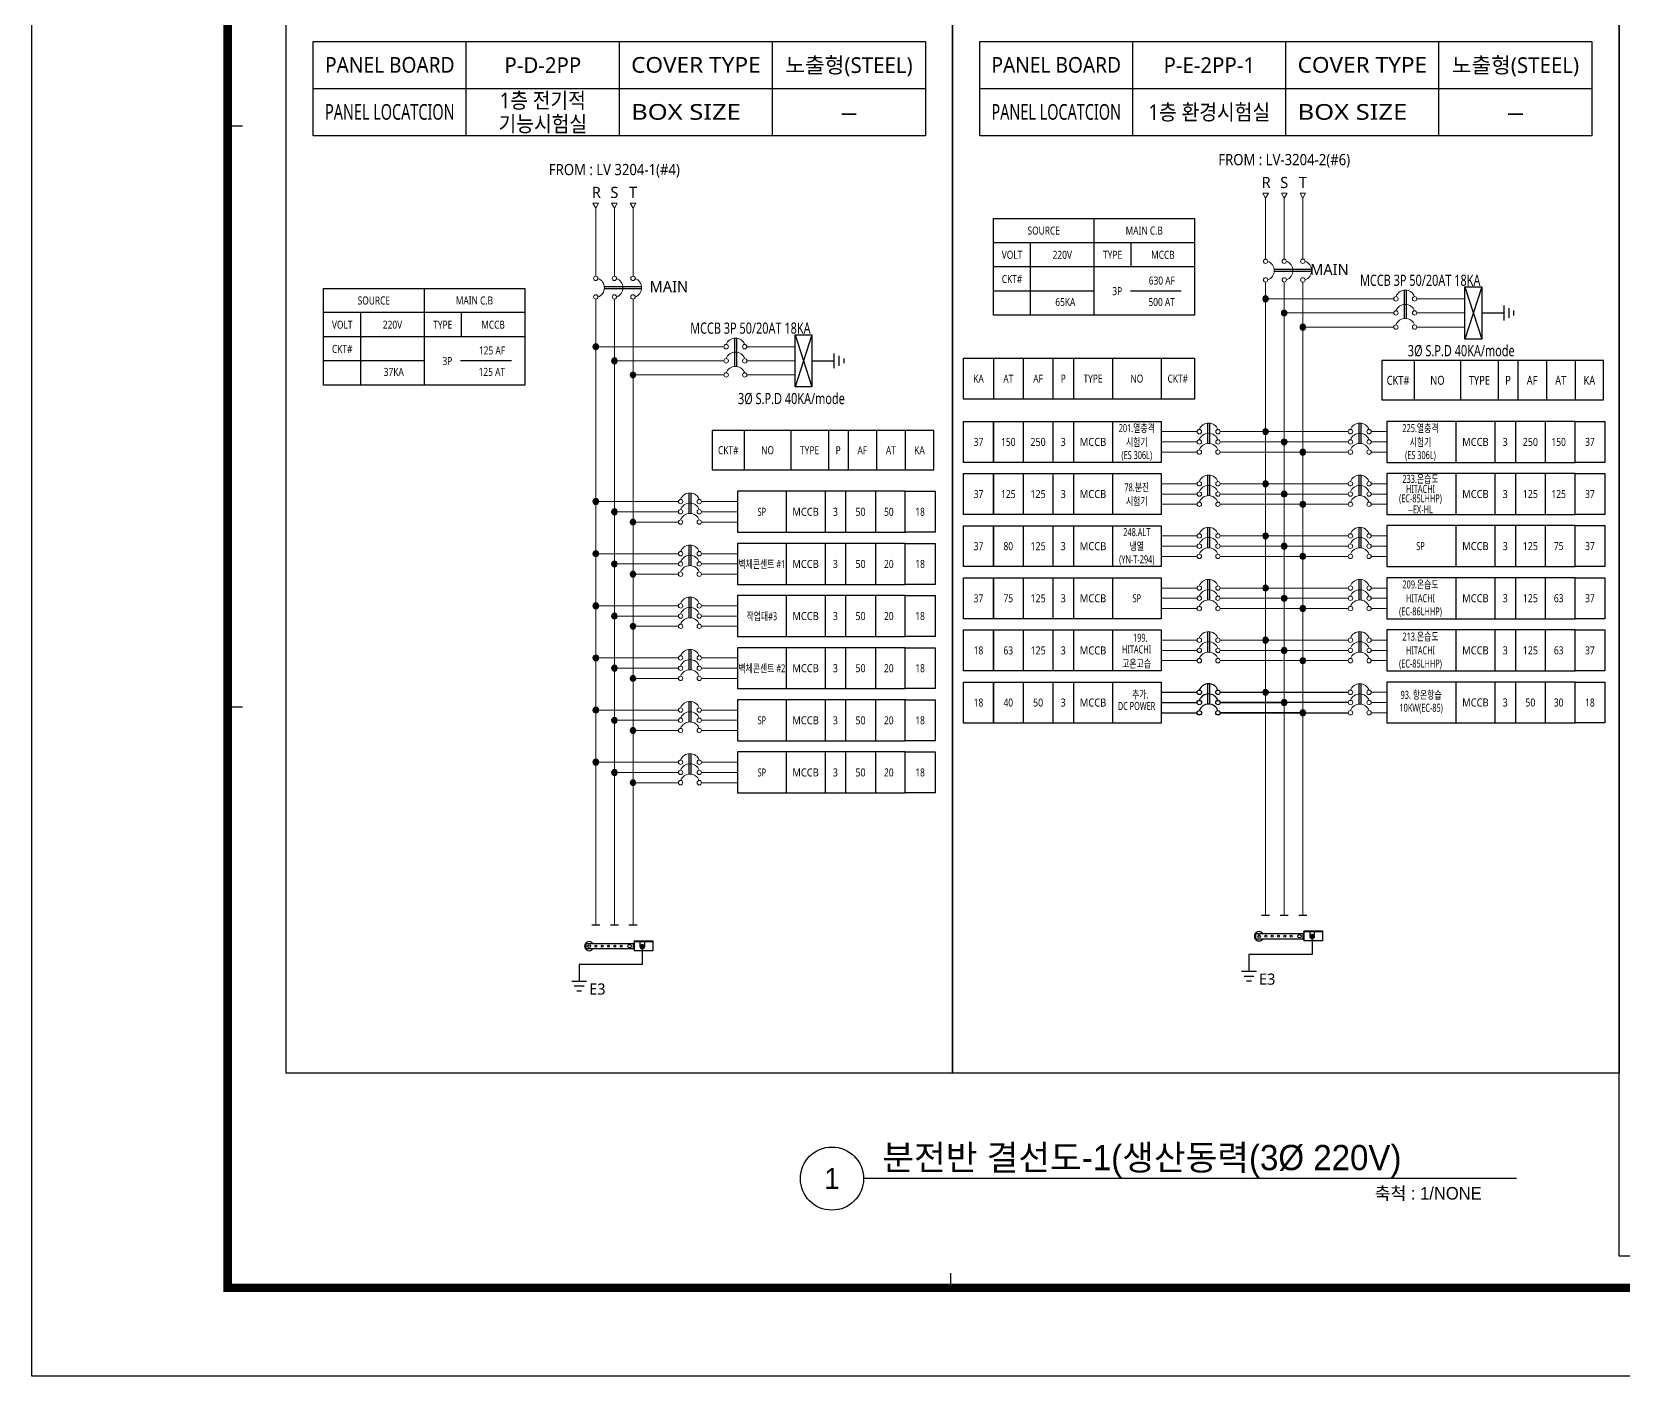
# Model space of a CAD drawing. Header units: millimetres. Extents: x 0 to 1009200, y -237600 to 28708.
# Drawn here: x 0 to 75582, y -118800 to -54934 of the extents above; entities that cross this region are included whole.
import ezdxf
from ezdxf.enums import TextEntityAlignment as Align

# ---------------------------------------------------------------- set-up
doc = ezdxf.new("R2010")
doc.units = ezdxf.units.MM
doc.header["$LTSCALE"] = 1000
for name, color, linetype in [('A-SYM', 7, 'Continuous'), ('arch', 8, 'Continuous'), ('SYM', 3, 'Continuous'), ('TEXT', 3, 'Continuous'), ('XR-SHEET-SHT', 5, 'Continuous')]:
    doc.layers.add(name, color=color, linetype=linetype)
doc.layers.add('XR-SHEET-TEMP', color=171, linetype='Continuous', plot=False)
doc.styles.add('DH', font='')
doc.styles.add('GHS', font='malgun.ttf')
doc.styles.get('DH').set_extended_font_data('Dotum')

# ---------------------------------------------------------------- blocks, each defined once
blk = doc.blocks.new('XR-FORM-EE', base_point=(461, 408))
at = {"layer": 'XR-SHEET-SHT', "color": 5}
blk.add_lwpolyline([(0, 118800), (168200, 118800), (168200, 0), (0, 0)], close=True, dxfattribs=at)
at = {"layer": 'XR-SHEET-SHT', "color": 5, "const_width": 400}
blk.add_lwpolyline([(9300, 114600), (163900, 114600), (163900, 4200), (9300, 4200)], close=True, dxfattribs=at)
at = {"layer": 'XR-SHEET-TEMP'}
for p, q in [((9300, 59400), (10000, 59400)), ((9300, 31800), (10000, 31800)), ((43650, 4200), (43650, 4900))]:
    blk.add_line(p, q, dxfattribs=at)
blk = doc.blocks.new('HH7')
at = {"layer": 'SYM'}
blk.add_hatch(color=256, dxfattribs=at).paths.add_polyline_path([(50, 50, 1), (-50, 50, 1)])
blk.add_circle((0, 50), 50, dxfattribs=at)

msp = doc.modelspace()

# ---------------------------------------------------------------- linework, layer by layer
at = {"lineweight": 18}
for p, q in [((26785, -63305), (26785, -66543)), ((27669, -63305), (27669, -66543)), ((58599, -62835, 0), (58599, -65730, 0)), ((59483, -62835, 0), (59483, -65730, 0)), ((60367, -62835, 0), (60367, -65730, 0)), ((58599, -66822, 0), (58599, -68006, 0)), ((59483, -66822, 0), (59483, -68006, 0)), ((60367, -66822, 0), (60367, -68006, 0)), ((64687, -67619, 0), (58599, -67619, 0)), ((65779, -67619, 0), (68068, -67619, 0)), ((64687, -68291, 0), (59483, -68291, 0)), ((68068, -68291, 0), (65779, -68291, 0)), ((68068, -68291, 0), (65779, -68291, 0)), ((64687, -68963, 0), (60367, -68963, 0)), ((68068, -68963, 0), (65779, -68963, 0)), ((32873, -69892), (26785, -69892)), ((33965, -69892), (36254, -69892)), ((32873, -70564), (27669, -70564)), ((36254, -70564), (33965, -70564)), ((36254, -70564), (33965, -70564)), ((32873, -71236), (28553, -71236)), ((36254, -71236), (33965, -71236)), ((53631, -73929), (55348, -73929)), ((56439, -73929), (62527, -73929, 0)), ((64349, -73929, 0), (63618, -73929, 0)), ((53631, -74416), (55348, -74416)), ((62527, -74416), (56439, -74416, 0)), ((56439, -74416), (62527, -74416, 0)), ((64349, -74416, 0), (63618, -74416, 0)), ((53631, -74902), (55348, -74902)), ((62527, -74902), (56439, -74902, 0)), ((56439, -74902), (62527, -74902, 0)), ((64349, -74902, 0), (63618, -74902, 0)), ((53631, -76406), (55348, -76406)), ((53631, -76892), (55348, -76892)), ((56439, -76406), (62527, -76406, 0)), ((62527, -76892), (56439, -76892, 0)), ((56439, -76892), (62527, -76892, 0)), ((64349, -76406, 0), (63618, -76406, 0)), ((64349, -76892, 0), (63618, -76892, 0)), ((26652, -77250), (30713, -77250, 0)), ((30713, -77736), (27536, -77736)), ((27536, -77736), (30713, -77736, 0)), ((33521, -77250, 0), (31804, -77250, 0)), ((33521, -77736, 0), (31804, -77736, 0)), ((53631, -77379), (55348, -77379)), ((62527, -77379), (56439, -77379, 0)), ((56439, -77379), (62527, -77379, 0)), ((64349, -77379, 0), (63618, -77379, 0)), ((30713, -78223), (28421, -78223)), ((28421, -78223), (30713, -78223, 0)), ((33521, -78223, 0), (31804, -78223, 0)), ((53631, -78882), (55348, -78882)), ((56439, -78882), (62527, -78882, 0)), ((64349, -78882, 0), (63618, -78882, 0)), ((26652, -79726), (30713, -79726, 0)), ((33521, -79726, 0), (31804, -79726, 0)), ((53631, -79369), (55348, -79369)), ((53631, -79855), (55348, -79855)), ((62527, -79369), (56439, -79369, 0)), ((56439, -79369), (62527, -79369, 0)), ((62527, -79855), (56439, -79855, 0)), ((56439, -79855), (62527, -79855, 0)), ((64349, -79369, 0), (63618, -79369, 0)), ((64349, -79855, 0), (63618, -79855, 0)), ((30713, -80213), (27536, -80213)), ((27536, -80213), (30713, -80213, 0)), ((30713, -80699), (28421, -80699)), ((28421, -80699), (30713, -80699, 0)), ((33521, -80213, 0), (31804, -80213, 0)), ((33521, -80699, 0), (31804, -80699, 0)), ((53631, -81359), (55348, -81359)), ((56439, -81359), (62527, -81359, 0)), ((64349, -81359, 0), (63618, -81359, 0)), ((26652, -82203), (30713, -82203, 0)), ((33521, -82203, 0), (31804, -82203, 0)), ((53631, -81845), (55348, -81845)), ((53631, -82332), (55348, -82332)), ((62527, -81845), (56439, -81845, 0)), ((56439, -81845), (62527, -81845, 0)), ((62527, -82332), (56439, -82332, 0)), ((56439, -82332), (62527, -82332, 0)), ((64349, -81845, 0), (63618, -81845, 0)), ((64349, -82332, 0), (63618, -82332, 0)), ((30713, -82689), (27536, -82689)), ((27536, -82689), (30713, -82689, 0)), ((33521, -82689, 0), (31804, -82689, 0)), ((30713, -83176), (28421, -83176)), ((28421, -83176), (30713, -83176, 0)), ((33521, -83176, 0), (31804, -83176, 0)), ((53631, -83835), (55348, -83835)), ((56439, -83835), (62527, -83835, 0)), ((64349, -83835, 0), (63618, -83835, 0)), ((53631, -84322), (55348, -84322)), ((62527, -84322), (56439, -84322, 0)), ((56439, -84322), (62527, -84322, 0)), ((64349, -84322, 0), (63618, -84322, 0)), ((26652, -84679), (30713, -84679, 0)), ((30713, -85166), (27536, -85166)), ((27536, -85166), (30713, -85166, 0)), ((33521, -84679, 0), (31804, -84679, 0)), ((33521, -85166, 0), (31804, -85166, 0)), ((53631, -84808), (55348, -84808)), ((60367, -84808), (56439, -84808, 0)), ((56439, -84808), (62527, -84808, 0)), ((64349, -84808, 0), (63618, -84808, 0)), ((30713, -85652), (28421, -85652)), ((28421, -85652), (30713, -85652, 0)), ((33521, -85652, 0), (31804, -85652, 0)), ((64349, -86312, 0), (63618, -86312, 0)), ((64349, -86798, 0), (63618, -86798, 0)), ((26652, -87156), (30713, -87156, 0)), ((30713, -87642), (27536, -87642)), ((27536, -87642), (30713, -87642, 0)), ((33521, -87156, 0), (31804, -87156, 0)), ((33521, -87642, 0), (31804, -87642, 0)), ((64349, -87285, 0), (63618, -87285, 0)), ((30713, -88128), (28421, -88128)), ((28421, -88128), (30713, -88128, 0)), ((33521, -88128, 0), (31804, -88128, 0)), ((26652, -89632), (30713, -89632, 0)), ((33521, -89632, 0), (31804, -89632, 0)), ((30713, -90118), (27536, -90118)), ((27536, -90118), (30713, -90118, 0)), ((30713, -90605), (28421, -90605)), ((28421, -90605), (30713, -90605, 0)), ((33521, -90118, 0), (31804, -90118, 0)), ((33521, -90605, 0), (31804, -90605, 0))]:
    msp.add_line(p, q, dxfattribs=at)
for p, q in [((50447, -63802, 0), (50447, -68402, 0)), ((55223, -64952, 0), (45671, -64952, 0)), ((47439, -68402, 0), (47439, -64952, 0)), ((52215, -66102, 0), (52215, -64952, 0)), ((55223, -66102, 0), (45671, -66102, 0)), ((60774, -66228, 0), (59005, -66228, 0)), ((60774, -66324, 0), (59005, -66324, 0)), ((18633, -67123, 0), (18633, -71722, 0)), ((28960, -67041), (27191, -67041)), ((28960, -67137), (27191, -67137)), ((50447, -67252, 0), (45671, -67252, 0)), ((54589, -67252, 0), (52181, -67252, 0)), ((65185, -67212, 0), (65185, -68556, 0)), ((65281, -67212, 0), (65281, -68556, 0)), ((68864, -67052, 0), (68068, -69529, 0)), ((68068, -67052, 0), (68864, -69529, 0)), ((69927, -68642, 0), (69927, -67940, 0)), ((23409, -68273, 0), (13857, -68273, 0)), ((15625, -71722, 0), (15625, -68273, 0)), ((20401, -69422, 0), (20401, -68273, 0)), ((68864, -68291, 0), (69927, -68291, 0)), ((70161, -68525, 0), (70161, -68057, 0)), ((70395, -68408, 0), (70395, -68174, 0)), ((23409, -69422, 0), (13857, -69422, 0)), ((33371, -69485), (33371, -70829)), ((33467, -69485), (33467, -70829)), ((37050, -69326), (36254, -71802)), ((36254, -69326), (37050, -71802)), ((38113, -70915), (38113, -70213)), ((18633, -70572, 0), (13857, -70572, 0)), ((22775, -70572, 0), (20367, -70572, 0)), ((37050, -70564), (38113, -70564)), ((38347, -70798), (38347, -70330)), ((38581, -70681), (38581, -70447)), ((45671, -70436), (45671, -72382)), ((47086, -70436, 0), (47086, -72382, 0)), ((48501, -70436, 0), (48501, -72382, 0)), ((49474, -70436, 0), (49474, -72382, 0)), ((51331, -70436, 0), (51331, -72382, 0)), ((53631, -70436, 0), (53631, -72382, 0)), ((65654, -70556, 0), (65654, -72424, 0)), ((67861, -70556, 0), (67861, -72424, 0)), ((69645, -70556, 0), (69645, -72424, 0)), ((70578, -70556, 0), (70578, -72424, 0)), ((71937, -70556, 0), (71937, -72424, 0)), ((73296, -70556, 0), (73296, -72424, 0)), ((33840, -73876, 0), (33840, -75744, 0)), ((36047, -73876, 0), (36047, -75744, 0)), ((37831, -73876, 0), (37831, -75744, 0)), ((38765, -73876, 0), (38765, -75744, 0)), ((40123, -73876, 0), (40123, -75744, 0)), ((41482, -73876, 0), (41482, -75744, 0)), ((47086, -73443, 0), (47086, -75389, 0)), ((48501, -73443, 0), (48501, -75389, 0)), ((49474, -73443, 0), (49474, -75389, 0)), ((51331, -73443, 0), (51331, -75389, 0)), ((55846, -73523), (55846, -74496)), ((55941, -73523), (55941, -74496)), ((63025, -73523, 0), (63025, -74496, 0)), ((63120, -73523, 0), (63120, -74496, 0)), ((67635, -73443, 0), (67635, -75389, 0)), ((69492, -73443, 0), (69492, -75389, 0)), ((70465, -73443, 0), (70465, -75389, 0)), ((71880, -73443, 0), (71880, -75389, 0)), ((47086, -75919, 0), (47086, -77865, 0)), ((48501, -75919, 0), (48501, -77865, 0)), ((49474, -75919, 0), (49474, -77865, 0)), ((51331, -75919, 0), (51331, -77865, 0)), ((55846, -75999), (55846, -76972)), ((55941, -75999), (55941, -76972)), ((63025, -75999, 0), (63025, -76972, 0)), ((63120, -75999, 0), (63120, -76972, 0)), ((67635, -75919), (67635, -77865)), ((69492, -75919), (69492, -77865)), ((70465, -75919), (70465, -77865)), ((71880, -75919), (71880, -77865)), ((31211, -76843, 0), (31211, -77816, 0)), ((31306, -76843, 0), (31306, -77816, 0)), ((35821, -76763), (35821, -78709)), ((37678, -76763), (37678, -78709)), ((38651, -76763), (38651, -78709)), ((40066, -76763), (40066, -78709)), ((47086, -78396, 0), (47086, -80342, 0)), ((48501, -78396, 0), (48501, -80342, 0)), ((49474, -78396, 0), (49474, -80342, 0)), ((51331, -78396, 0), (51331, -80342, 0)), ((55846, -78476), (55846, -79448)), ((55941, -78476), (55941, -79448)), ((63025, -78476, 0), (63025, -79448, 0)), ((63120, -78476, 0), (63120, -79448, 0)), ((67635, -78393), (67635, -80339)), ((69492, -78393), (69492, -80339)), ((70465, -78393), (70465, -80339)), ((71880, -78393), (71880, -80339)), ((31211, -79319, 0), (31211, -80292, 0)), ((31306, -79319, 0), (31306, -80292, 0)), ((35821, -79240), (35821, -81186)), ((37678, -79240), (37678, -81186)), ((38651, -79240), (38651, -81186)), ((40066, -79240), (40066, -81186)), ((47086, -80872, 0), (47086, -82818, 0)), ((48501, -80872, 0), (48501, -82818, 0)), ((49474, -80872, 0), (49474, -82818, 0)), ((51331, -80872, 0), (51331, -82818, 0)), ((67635, -80869), (67635, -82815)), ((69492, -80869), (69492, -82815)), ((70465, -80869), (70465, -82815)), ((71880, -80869), (71880, -82815)), ((55846, -80952), (55846, -81925)), ((55941, -80952), (55941, -81925)), ((63025, -80952, 0), (63025, -81925, 0)), ((63120, -80952, 0), (63120, -81925, 0)), ((31211, -81796, 0), (31211, -82769, 0)), ((31306, -81796, 0), (31306, -82769, 0)), ((35821, -81716), (35821, -83662)), ((37678, -81716), (37678, -83662)), ((38651, -81716), (38651, -83662)), ((40066, -81716), (40066, -83662)), ((47086, -83349, 0), (47086, -85295, 0)), ((48501, -83349, 0), (48501, -85295, 0)), ((49474, -83349, 0), (49474, -85295, 0)), ((51331, -83349, 0), (51331, -85295, 0)), ((55846, -83429), (55846, -84401)), ((55941, -83429), (55941, -84401)), ((63025, -83429, 0), (63025, -84401, 0)), ((63120, -83429, 0), (63120, -84401, 0)), ((67635, -83346), (67635, -85291)), ((69492, -83346), (69492, -85291)), ((70465, -83346), (70465, -85291)), ((71880, -83346), (71880, -85291)), ((31211, -84272, 0), (31211, -85245, 0)), ((31306, -84272, 0), (31306, -85245, 0)), ((35821, -84193), (35821, -86138)), ((37678, -84193), (37678, -86138)), ((38651, -84193), (38651, -86138)), ((40066, -84193), (40066, -86138)), ((47086, -85825, 0), (47086, -87771, 0)), ((48501, -85825, 0), (48501, -87771, 0)), ((49474, -85825, 0), (49474, -87771, 0)), ((51331, -85825, 0), (51331, -87771, 0)), ((55846, -85905), (55846, -86878)), ((55941, -85905), (55941, -86878)), ((63025, -85905, 0), (63025, -86878, 0)), ((63120, -85905, 0), (63120, -86878, 0)), ((67635, -85822), (67635, -87768)), ((69492, -85822), (69492, -87768)), ((70465, -85822), (70465, -87768)), ((71880, -85822), (71880, -87768)), ((31211, -86749, 0), (31211, -87722, 0)), ((31306, -86749, 0), (31306, -87722, 0)), ((35821, -86669), (35821, -88615)), ((37678, -86669), (37678, -88615)), ((38651, -86669), (38651, -88615)), ((40066, -86669), (40066, -88615)), ((53631, -86312), (55348, -86312)), ((53631, -86798), (55348, -86798)), ((56439, -86312), (62527, -86312, 0)), ((62527, -86798, 0), (56439, -86798, 0)), ((56439, -86798), (59483, -86798)), ((53631, -87285), (55348, -87285)), ((60367, -87285), (56439, -87285, 0)), ((56439, -87285), (62527, -87285, 0)), ((35821, -89146), (35821, -91091)), ((37678, -89146), (37678, -91091)), ((38651, -89146), (38651, -91091)), ((40066, -89146), (40066, -91091)), ((31211, -89225, 0), (31211, -90198, 0)), ((31306, -89225, 0), (31306, -90198, 0)), ((26594, -97362, 0), (26976, -97362, 0)), ((27478, -97362, 0), (27860, -97362, 0)), ((28362, -97362, 0), (28745, -97362, 0)), ((58408, -96892), (58790, -96892)), ((59292, -96892), (59674, -96892)), ((60176, -96892), (60559, -96892)), ((26307, -98239, 0), (28571, -98239, 0)), ((26307, -98239, 0), (26307, -98504, 0)), ((28607, -98239, 0), (28571, -98239, 0)), ((28571, -98504, 0), (28571, -98239, 0)), ((28607, -98115, 0), (29491, -98115, 0)), ((28607, -98115, 0), (28607, -98593, 0)), ((28607, -98151, 0), (29491, -98151, 0)), ((28881, -98151, 0), (28881, -98372, 0)), ((29111, -98372, 0), (29111, -98151, 0)), ((29491, -98115, 0), (29491, -98593, 0)), ((58121, -97769), (60385, -97769)), ((58121, -97769), (58121, -98034)), ((60385, -98034), (58121, -98034)), ((60421, -97769), (60385, -97769)), ((60385, -98034), (60385, -97769)), ((60385, -98034), (60421, -98034)), ((60421, -97645), (61305, -97645)), ((60421, -97645), (60421, -98122)), ((60421, -97680), (61305, -97680)), ((61305, -98122), (60421, -98122)), ((60695, -97680), (60695, -97901)), ((60773, -97896), (60773, -97907)), ((60773, -97896), (60799, -97896)), ((60773, -97907), (60799, -97907)), ((60804, -97864), (60804, -97891)), ((60804, -97864), (60815, -97864)), ((60804, -97912), (60804, -97938)), ((60804, -97938), (60815, -97938)), ((60815, -97864), (60815, -97891)), ((60815, -97912), (60815, -97938)), ((60820, -97896), (60847, -97896)), ((60820, -97907), (60847, -97907)), ((60847, -97896), (60847, -97907)), ((60925, -97901), (60925, -97680)), ((61305, -97645), (61305, -98122)), ((28571, -98504, 0), (26307, -98504, 0)), ((28571, -98504, 0), (28607, -98504, 0)), ((29491, -98593, 0), (28607, -98593, 0)), ((28959, -98366, 0), (28959, -98377, 0)), ((28959, -98366, 0), (28985, -98366, 0)), ((28959, -98377, 0), (28985, -98377, 0)), ((28990, -98335, 0), (28990, -98361, 0)), ((28990, -98335, 0), (29001, -98335, 0)), ((28990, -98382, 0), (28990, -98409, 0)), ((28990, -98409, 0), (29001, -98409, 0)), ((29001, -98335, 0), (29001, -98361, 0)), ((29001, -98382, 0), (29001, -98409, 0)), ((29006, -98366, 0), (29033, -98366, 0)), ((29006, -98377, 0), (29033, -98377, 0)), ((29033, -98366, 0), (29033, -98377, 0)), ((57459, -99557), (58161, -99557)), ((25645, -100028, 0), (26347, -100028, 0)), ((25762, -100262, 0), (26230, -100262, 0)), ((25879, -100495, 0), (26113, -100495, 0)), ((57576, -99791), (58044, -99791)), ((57693, -100025), (57927, -100025))]:
    msp.add_line(p, q)
for points in [[(58599, -62835), (58731, -62605), (58466, -62605)], [(59483, -62835), (59616, -62605), (59350, -62605)], [(60367, -62835), (60500, -62605), (60235, -62605)], [(26785, -63305), (26917, -63076), (26652, -63076)], [(27669, -63305), (27802, -63076), (27536, -63076)], [(28553, -63305), (28686, -63076), (28421, -63076)]]:
    msp.add_lwpolyline(points, close=True, dxfattribs=at)
for points in [[(28553, -66543), (28553, -63305)], [(26785, -97362), (26785, -67635)], [(27669, -97362), (27669, -67635)], [(28553, -97362), (28553, -67635)], [(58599, -96892), (58599, -68006)], [(59483, -96892), (59483, -68006)], [(60367, -96892), (60367, -68006)]]:
    msp.add_lwpolyline(points, dxfattribs=at)
for points in [[(45671, -63802), (55223, -63802), (55223, -68402), (45671, -68402)], [(13857, -67123), (23409, -67123), (23409, -71722), (13857, -71722)], [(68068, -67052), (68864, -67052), (68864, -69529), (68068, -69529)], [(36254, -69326), (37050, -69326), (37050, -71802), (36254, -71802)], [(44255, -70436), (55223, -70436), (55223, -72382), (44255, -72382)], [(74654, -70556), (64126, -70556), (64126, -72424), (74654, -72424)], [(42840, -73876), (32312, -73876), (32312, -75744), (42840, -75744)], [(44255, -73443), (45671, -73443), (45671, -75389), (44255, -75389)], [(45671, -73443), (53631, -73443), (53631, -75389), (45671, -75389)], [(73296, -73443), (64349, -73443), (64349, -75389), (73296, -75389)], [(73296, -73443), (74711, -73443), (74711, -75389), (73296, -75389)], [(44255, -75919), (45671, -75919), (45671, -77865), (44255, -77865)], [(45671, -75919), (53631, -75919), (53631, -77865), (45671, -77865)], [(73296, -75919), (64349, -75919), (64349, -77865), (73296, -77865)], [(73296, -75919), (74711, -75919), (74711, -77865), (73296, -77865)], [(41482, -76763), (33521, -76763), (33521, -78709), (41482, -78709)], [(41482, -76763), (42897, -76763), (42897, -78709), (41482, -78709)], [(44255, -78396), (45671, -78396), (45671, -80342), (44255, -80342)], [(45671, -78396), (53631, -78396), (53631, -80342), (45671, -80342)], [(73296, -78393), (64349, -78393), (64349, -80339), (73296, -80339)], [(73296, -78393), (74711, -78393), (74711, -80339), (73296, -80339)], [(41482, -79240), (33521, -79240), (33521, -81186), (41482, -81186)], [(41482, -79240), (42897, -79240), (42897, -81186), (41482, -81186)], [(44255, -80872), (45671, -80872), (45671, -82818), (44255, -82818)], [(45671, -80872), (53631, -80872), (53631, -82818), (45671, -82818)], [(73296, -80869), (64349, -80869), (64349, -82815), (73296, -82815)], [(73296, -80869), (74711, -80869), (74711, -82815), (73296, -82815)], [(41482, -81716), (33521, -81716), (33521, -83662), (41482, -83662)], [(41482, -81716), (42897, -81716), (42897, -83662), (41482, -83662)], [(44255, -83349), (45671, -83349), (45671, -85295), (44255, -85295)], [(45671, -83349), (53631, -83349), (53631, -85295), (45671, -85295)], [(73296, -83346), (64349, -83346), (64349, -85291), (73296, -85291)], [(73296, -83346), (74711, -83346), (74711, -85291), (73296, -85291)], [(41482, -84193), (33521, -84193), (33521, -86138), (41482, -86138)], [(41482, -84193), (42897, -84193), (42897, -86138), (41482, -86138)], [(44255, -85825), (45671, -85825), (45671, -87771), (44255, -87771)], [(45671, -85825), (53631, -85825), (53631, -87771), (45671, -87771)], [(73296, -85822), (64349, -85822), (64349, -87768), (73296, -87768)], [(73296, -85822), (74711, -85822), (74711, -87768), (73296, -87768)], [(41482, -86669), (33521, -86669), (33521, -88615), (41482, -88615)], [(41482, -86669), (42897, -86669), (42897, -88615), (41482, -88615)], [(41482, -89146), (33521, -89146), (33521, -91091), (41482, -91091)], [(41482, -89146), (42897, -89146), (42897, -91091), (41482, -91091)], [(60883, -97859), (60810, -97816), (60736, -97859), (60736, -97944), (60810, -97986), (60883, -97944)], [(29069, -98329), (28996, -98287), (28922, -98329), (28922, -98414), (28996, -98457), (29069, -98414)]]:
    msp.add_lwpolyline(points, close=True)
for points in [[(60810, -97901), (60810, -98766), (57810, -98766), (57810, -99557)], [(28996, -98372), (28996, -99237), (25996, -99237), (25996, -100028)]]:
    msp.add_lwpolyline(points)
for centre in [(58599, -65834, 0), (59483, -65834, 0), (60367, -65834, 0), (26785, -66647), (27669, -66647), (28553, -66647), (58599, -66718, 0), (59483, -66718, 0), (60367, -66718, 0), (26785, -67531), (27669, -67531), (28553, -67531), (64791, -67619, 0), (65675, -67619, 0), (64791, -68291, 0), (65675, -68291, 0), (64791, -68963, 0), (65675, -68963, 0), (32977, -69892), (33861, -69892), (32977, -70564), (33861, -70564), (32977, -71236), (33861, -71236), (55451, -73929), (56336, -73929), (62630, -73929, 0), (63515, -73929, 0), (55451, -74416), (55451, -74902), (56336, -74416), (56336, -74902), (62630, -74416, 0), (62630, -74902, 0), (63515, -74416, 0), (63515, -74902, 0), (55451, -76406), (56336, -76406), (62630, -76406, 0), (63515, -76406, 0), (55451, -76892), (56336, -76892), (62630, -76892, 0), (63515, -76892, 0), (30816, -77250, 0), (30816, -77736, 0), (31701, -77250, 0), (31701, -77736, 0), (55451, -77379), (56336, -77379), (62630, -77379, 0), (63515, -77379, 0), (30816, -78223, 0), (31701, -78223, 0), (55451, -78882), (55451, -79369), (56336, -78882), (56336, -79369), (62630, -78882, 0), (62630, -79369, 0), (63515, -78882, 0), (63515, -79369, 0), (30816, -79726, 0), (30816, -80213, 0), (31701, -79726, 0), (31701, -80213, 0), (55451, -79855), (56336, -79855), (62630, -79855, 0), (63515, -79855, 0), (30816, -80699, 0), (31701, -80699, 0), (55451, -81359), (56336, -81359), (62630, -81359, 0), (63515, -81359, 0), (30816, -82203, 0), (31701, -82203, 0), (55451, -81845), (55451, -82332), (56336, -81845), (56336, -82332), (62630, -81845, 0), (62630, -82332, 0), (63515, -81845, 0), (63515, -82332, 0), (30816, -82689, 0), (30816, -83176, 0), (31701, -82689, 0), (31701, -83176, 0), (55451, -83835), (56336, -83835), (62630, -83835, 0), (63515, -83835, 0), (30816, -84679, 0), (31701, -84679, 0), (55451, -84322), (56336, -84322), (62630, -84322, 0), (63515, -84322, 0), (30816, -85166, 0), (31701, -85166, 0), (55451, -84808), (56336, -84808), (62630, -84808, 0), (63515, -84808, 0), (30816, -85652, 0), (31701, -85652, 0), (62630, -86312, 0), (62630, -86798, 0), (63515, -86312, 0), (63515, -86798, 0), (30816, -87156, 0), (30816, -87642, 0), (31701, -87156, 0), (31701, -87642, 0), (62630, -87285, 0), (63515, -87285, 0), (30816, -88128, 0), (31701, -88128, 0), (30816, -89632, 0), (31701, -89632, 0), (30816, -90118, 0), (30816, -90605, 0), (31701, -90118, 0), (31701, -90605, 0)]:
    msp.add_circle(centre, 104, dxfattribs=at)
for centre, radius in [((55451, -86312), 104), ((55451, -86798), 104), ((56336, -86312), 104), ((56336, -86798), 104), ((55451, -87285), 104), ((56336, -87285), 104), ((58289, -97901), 61.9), ((58607, -97901), 44.2), ((58908, -97901), 44.2), ((59209, -97901), 44.2), ((59510, -97901), 44.2), ((59810, -97901), 44.2), ((60208, -97901), 79.6), ((60810, -97901), 67), ((60810, -97901), 59.2), ((26475, -98372, 0), 61.9), ((26793, -98372, 0), 44.2), ((27094, -98372, 0), 44.2), ((27395, -98372, 0), 44.2), ((27696, -98372, 0), 44.2), ((27996, -98372, 0), 44.2), ((28394, -98372, 0), 79.6), ((28996, -98372, 0), 67), ((28996, -98372, 0), 59.2)]:
    msp.add_circle(centre, radius)
for centre, start, end in [((58535, -66276, 0), 290.69882, 69.30118), ((59419, -66276, 0), 290.69882, 69.30118), ((60304, -66276, 0), 290.69882, 69.30118), ((26721, -67089), 290.69882, 69.30118), ((27605, -67089), 290.69882, 69.30118), ((28490, -67089), 290.69882, 69.30118), ((65233, -67682, 0), 20.69882, 159.30118), ((65233, -68354, 0), 20.69882, 159.30118), ((65233, -69026, 0), 20.69882, 159.30118), ((33419, -69955), 20.69882, 159.30118), ((33419, -70627), 20.69882, 159.30118), ((33419, -71300), 20.69882, 159.30118), ((55893, -73993), 20.69882, 159.30118), ((55893, -74479), 20.69882, 159.30118), ((63073, -73993, 0), 20.69882, 159.30118), ((63073, -74479, 0), 20.69882, 159.30118), ((55893, -74966), 20.69882, 159.30118), ((63073, -74966, 0), 20.69882, 159.30118), ((55893, -76469), 20.69882, 159.30118), ((63073, -76469, 0), 20.69882, 159.30118), ((31259, -77313, 0), 20.69882, 159.30118), ((55893, -76956), 20.69882, 159.30118), ((55893, -77442), 20.69882, 159.30118), ((63073, -76956, 0), 20.69882, 159.30118), ((63073, -77442, 0), 20.69882, 159.30118), ((31259, -77800, 0), 20.69882, 159.30118), ((31259, -78286, 0), 20.69882, 159.30118), ((55893, -78946), 20.69882, 159.30118), ((63073, -78946, 0), 20.69882, 159.30118), ((31259, -79790, 0), 20.69882, 159.30118), ((55893, -79432), 20.69882, 159.30118), ((63073, -79432, 0), 20.69882, 159.30118), ((31259, -80276, 0), 20.69882, 159.30118), ((55893, -79919), 20.69882, 159.30118), ((63073, -79919, 0), 20.69882, 159.30118), ((31259, -80763, 0), 20.69882, 159.30118), ((55893, -81422), 20.69882, 159.30118), ((55893, -81909), 20.69882, 159.30118), ((63073, -81422, 0), 20.69882, 159.30118), ((63073, -81909, 0), 20.69882, 159.30118), ((31259, -82266, 0), 20.69882, 159.30118), ((31259, -82753, 0), 20.69882, 159.30118), ((55893, -82395), 20.69882, 159.30118), ((63073, -82395, 0), 20.69882, 159.30118), ((31259, -83239, 0), 20.69882, 159.30118), ((55893, -83899), 20.69882, 159.30118), ((63073, -83899, 0), 20.69882, 159.30118), ((31259, -84743, 0), 20.69882, 159.30118), ((55893, -84385), 20.69882, 159.30118), ((55893, -84872), 20.69882, 159.30118), ((63073, -84385, 0), 20.69882, 159.30118), ((63073, -84872, 0), 20.69882, 159.30118), ((31259, -85229, 0), 20.69882, 159.30118), ((31259, -85716, 0), 20.69882, 159.30118), ((63073, -86375, 0), 20.69882, 159.30118), ((31259, -87219, 0), 20.69882, 159.30118), ((63073, -86862, 0), 20.69882, 159.30118), ((63073, -87348, 0), 20.69882, 159.30118), ((31259, -87706, 0), 20.69882, 159.30118), ((31259, -88192, 0), 20.69882, 159.30118), ((31259, -89696, 0), 20.69882, 159.30118), ((31259, -90182, 0), 20.69882, 159.30118), ((31259, -90668, 0), 20.69882, 159.30118)]:
    msp.add_arc(centre, 473, start, end, dxfattribs=at)
for centre, radius, start, end in [((55893, -86375), 473, 20.69882, 159.30118), ((55893, -86862), 473, 20.69882, 159.30118), ((55893, -87348), 473, 20.69882, 159.30118), ((26475, -98372, 0), 221, 36.8699, 323.1301), ((58289, -97901), 221, 36.8699, 323.1301), ((60810, -97901), 115, 180, 0), ((60799, -97891), 5.28, 270, 0), ((60799, -97912), 5.28, 0, 90), ((60820, -97891), 5.28, 180, 270), ((60820, -97912), 5.28, 90, 180), ((28996, -98372, 0), 115, 180, 0), ((28985, -98361, 0), 5.28, 270, 0), ((28985, -98382, 0), 5.28, 0, 90), ((29006, -98361, 0), 5.28, 180, 270), ((29006, -98382, 0), 5.28, 90, 180)]:
    msp.add_arc(centre, radius, start, end)
at = {"layer": 'A-SYM'}
msp.add_line((70518, -109413), (39502, -109413), dxfattribs=at)
msp.add_circle((38002, -109413), 1500, dxfattribs=at)
at = {"layer": 'SYM', "color": 6}
for p, q in [((20636, -59868, 0), (20636, -55400, 0)), ((27906, -59868, 0), (27906, -55400, 0)), ((35176, -59868, 0), (35176, -55400, 0)), ((52290, -59868, 0), (52290, -55400, 0)), ((59560, -59868, 0), (59560, -55400, 0)), ((66830, -59868, 0), (66830, -55400, 0)), ((13367, -57634, 0), (42445, -57634, 0)), ((45021, -57634, 0), (74099, -57634, 0))]:
    msp.add_line(p, q, dxfattribs=at)
for points in [[(12079, -54469), (43733, -54469), (43733, -104408), (12079, -104408)], [(43733, -54469), (75387, -54469), (75387, -104408), (43733, -104408)], [(43733, -54469), (75387, -54469), (75387, -104408), (43733, -104408)], [(75387, -54469), (107041, -54469), (107041, -113096), (75387, -113096)], [(13367, -55400), (42445, -55400), (42445, -59868), (13367, -59868)], [(45021, -55400), (74099, -55400), (74099, -59868), (45021, -59868)]]:
    msp.add_lwpolyline(points, close=True, dxfattribs=at)

# ---------------------------------------------------------------- block references
for p, xscale, yscale, zscale, rotation in [((58731, -67619, 0), -2.653349869803625, 2.653349869803625, 2.653349867486946, 89.9999999999992), ((59616, -68291, 0), -2.653349869803625, 2.653349869803625, 2.653349867486946, 89.9999999999992), ((60500, -68963, 0), -2.653349869803625, 2.653349869803625, 2.653349867486946, 89.9999999999992), ((26917, -69892), -2.653349869803625, 2.653349869803625, 2.653349867486946, 89.99999999999937), ((27802, -70564), -2.653349869803625, 2.653349869803625, 2.653349867486946, 89.99999999999937), ((28686, -71236), -2.653349869803625, 2.653349869803625, 2.653349867486946, 89.99999999999937), ((58731, -73929), -2.653349145397245, 2.653349145397245, 2.65334914292484, 89.99999999999912), ((59616, -74416), -2.653349145397245, 2.653349145397245, 2.65334914292484, 89.99999999999912), ((60500, -74902), -2.653349145397245, 2.653349145397245, 2.65334914292484, 89.99999999999912), ((58731, -76406), -2.653349145397245, 2.653349145397245, 2.65334914292484, 89.99999999999912), ((59616, -76892), -2.653349145397245, 2.653349145397245, 2.65334914292484, 89.99999999999912), ((26917, -77250), -2.653349145397245, 2.653349145397245, 2.65334914292484, 89.9999999999992), ((27802, -77736), -2.653349145397245, 2.653349145397245, 2.65334914292484, 89.9999999999992), ((60500, -77379), -2.653349145397245, 2.653349145397245, 2.65334914292484, 89.99999999999912), ((28686, -78223), -2.653349145397245, 2.653349145397245, 2.65334914292484, 89.9999999999992), ((58731, -78882), -2.653349145397245, 2.653349145397245, 2.65334914292484, 89.99999999999912), ((59616, -79369), -2.653349145397245, 2.653349145397245, 2.65334914292484, 89.99999999999912), ((26917, -79726), -2.653349145397245, 2.653349145397245, 2.65334914292484, 89.9999999999992), ((27802, -80213), -2.653349145397245, 2.653349145397245, 2.65334914292484, 89.9999999999992), ((60500, -79855), -2.653349145397245, 2.653349145397245, 2.65334914292484, 89.99999999999912), ((28686, -80699), -2.653349145397245, 2.653349145397245, 2.65334914292484, 89.9999999999992), ((58731, -81359), -2.653349145397245, 2.653349145397245, 2.65334914292484, 89.99999999999912), ((26917, -82203), -2.653349145397245, 2.653349145397245, 2.65334914292484, 89.9999999999992), ((59616, -81845), -2.653349145397245, 2.653349145397245, 2.65334914292484, 89.99999999999912), ((60500, -82332), -2.653349145397245, 2.653349145397245, 2.65334914292484, 89.99999999999912), ((27802, -82689), -2.653349145397245, 2.653349145397245, 2.65334914292484, 89.9999999999992), ((28686, -83176), -2.653349145397245, 2.653349145397245, 2.65334914292484, 89.9999999999992), ((58731, -83835), -2.653349145397245, 2.653349145397245, 2.65334914292484, 89.99999999999912), ((26917, -84679), -2.653349145397245, 2.653349145397245, 2.65334914292484, 89.9999999999992), ((59616, -84322), -2.653349145397245, 2.653349145397245, 2.65334914292484, 89.99999999999912), ((27802, -85166), -2.653349145397245, 2.653349145397245, 2.65334914292484, 89.9999999999992), ((60500, -84808), -2.653349145397245, 2.653349145397245, 2.65334914292484, 89.99999999999912), ((28686, -85652), -2.653349145397245, 2.653349145397245, 2.65334914292484, 89.9999999999992), ((58731, -86312), -2.653349145397245, 2.653349145397245, 2.65334914292484, 89.99999999999912), ((58731, -86312), -2.653349145397245, 2.653349145397245, 2.65334914292484, 89.9999999999992), ((59616, -86798), -2.653349145397245, 2.653349145397245, 2.65334914292484, 89.99999999999912), ((59616, -86798), -2.653349145397245, 2.653349145397245, 2.65334914292484, 89.9999999999992), ((26917, -87156), -2.653349145397245, 2.653349145397245, 2.65334914292484, 89.9999999999992), ((27802, -87642), -2.653349145397245, 2.653349145397245, 2.65334914292484, 89.9999999999992), ((60500, -87285), -2.653349145397245, 2.653349145397245, 2.65334914292484, 89.99999999999912), ((60500, -87285), -2.653349145397245, 2.653349145397245, 2.65334914292484, 89.9999999999992), ((28686, -88128), -2.653349145397245, 2.653349145397245, 2.65334914292484, 89.9999999999992), ((26917, -89632), -2.653349145397245, 2.653349145397245, 2.65334914292484, 89.9999999999992), ((27802, -90118), -2.653349145397245, 2.653349145397245, 2.65334914292484, 89.9999999999992), ((28686, -90605), -2.653349145397245, 2.653349145397245, 2.65334914292484, 89.9999999999992)]:
    msp.add_blockref('HH7', p, dxfattribs=dict(xscale=xscale, yscale=yscale, zscale=zscale, rotation=rotation))
at = {"layer": 'arch'}
msp.add_blockref('XR-FORM-EE', (461, -118392), dxfattribs=at)

# ---------------------------------------------------------------- texts
at = {"style": 'GHS'}
for s, height, width, p in [('FROM : LV 3204-1(#4)', 530.67, 0.9, (27669, -61531)), ('FROM : LV-3204-2(#6)', 530.67, 0.9, (59483, -61060)), ('SOURCE', 380, 0.8, (48059, -64377)), ('MAIN C.B', 380, 0.8, (52835, -64377)), ('VOLT', 380, 0.8, (46555, -65527)), ('220V', 380, 0.8, (48943, -65527)), ('TYPE', 380, 0.8, (51331, -65527)), ('MCCB', 380, 0.8, (53719, -65527)), ('CKT#', 380, 0.8, (46555, -66677)), ('3P', 380, 0.8, (51552, -67252)), ('SOURCE', 380, 0.8, (16245, -67698)), ('MAIN C.B', 380, 0.8, (21021, -67698)), ('VOLT', 380, 0.8, (14741, -68847)), ('220V', 380, 0.8, (17129, -68847)), ('TYPE', 380, 0.8, (19517, -68847)), ('MCCB', 380, 0.8, (21905, -68847)), ('CKT#', 380, 0.8, (14741, -69997)), ('3P', 380, 0.8, (19738, -70572)), ('KA', 380, 0.8, (44963, -71409)), ('AT', 380, 0.8, (46378, -71409)), ('AF', 380, 0.8, (47793, -71409)), ('P', 380, 0.8, (48987, -71409)), ('TYPE', 380, 0.8, (50402, -71409)), ('NO', 380, 0.8, (52481, -71409)), ('CKT#', 380, 0.8, (54427, -71409)), ('CKT#', 424.5, 0.8, (64890, -71490)), ('NO', 424.5, 0.8, (66758, -71490)), ('TYPE', 424.5, 0.8, (68753, -71490)), ('P', 425, 0.8, (70112, -71490)), ('AF', 424.5, 0.8, (71258, -71490)), ('AT', 424.5, 0.8, (72616, -71490)), ('KA', 424.5, 0.8, (73975, -71490)), ('201.열충격', 380, 0.7, (52481, -73751, 0)), ('225.열충격', 380, 0.7, (65955, -73751, 0)), ('CKT#', 380, 0.8, (33076, -74810)), ('NO', 380, 0.8, (34944, -74810)), ('TYPE', 380, 0.8, (36939, -74810)), ('P', 380, 0.8, (38298, -74810)), ('AF', 380, 0.8, (39444, -74810)), ('AT', 380, 0.8, (40802, -74810)), ('KA', 380, 0.8, (42161, -74810)), ('37', 380, 0.8, (44963, -74416)), ('150', 380, 0.8, (46378, -74416)), ('250', 380, 0.85, (47793, -74416)), ('3', 380, 0.85, (48987, -74416)), ('MCCB', 380, 0.9, (50402, -74416)), ('시험기', 380, 0.7, (52481, -74416, 0)), ('시험기', 380, 0.7, (65955, -74416, 0)), ('MCCB', 380, 0.9, (68564, -74416)), ('3', 380, 0.85, (69979, -74416)), ('250', 380, 0.85, (71173, -74416)), ('150', 380, 0.8, (72519, -74416)), ('37', 380, 0.8, (74003, -74416)), ('(ES 306L)', 380, 0.7, (52481, -75081, 0)), ('(ES 306L)', 380, 0.7, (65955, -75081, 0)), ('78.분진', 380, 0.7, (52481, -76560)), ('233.온습도', 380, 0.7, (65955, -76163)), ('37', 380, 0.8, (44963, -76892)), ('125', 380, 0.8, (46378, -76892)), ('125', 380, 0.85, (47793, -76892)), ('3', 380, 0.85, (48987, -76892)), ('MCCB', 380, 0.9, (50402, -76892)), ('시험기', 380, 0.7, (52481, -77225)), ('(EC-85LHHP)', 380, 0.7, (65955, -77136)), ('HITACHI', 380, 0.7, (65955, -76649)), ('MCCB', 380, 0.9, (68564, -76892)), ('3', 380, 0.85, (69979, -76892)), ('125', 380, 0.85, (71173, -76892)), ('125', 380, 0.8, (72519, -76892)), ('37', 380, 0.8, (74003, -76892)), ('SP', 380, 0.7, (34671, -77736)), ('MCCB', 380, 0.9, (36750, -77736)), ('3', 380, 0.85, (38165, -77736)), ('50', 380, 0.85, (39359, -77736)), ('50', 380, 0.8, (40705, -77736)), ('18', 380, 0.8, (42189, -77736)), ('--EX-HL', 380, 0.7, (65955, -77622)), ('248.ALT', 380, 0.7, (52481, -78704)), ('37', 380, 0.8, (44963, -79369)), ('80', 380, 0.8, (46378, -79369)), ('125', 380, 0.85, (47793, -79369)), ('3', 380, 0.85, (48987, -79369)), ('MCCB', 380, 0.9, (50402, -79369)), ('냉열', 380, 0.7, (52481, -79369)), ('SP', 380, 0.7, (65955, -79366)), ('MCCB', 380, 0.9, (68564, -79366)), ('3', 380, 0.85, (69979, -79366)), ('125', 380, 0.85, (71173, -79366)), ('75', 380, 0.8, (72519, -79366)), ('37', 380, 0.8, (74003, -79366)), ('벽체콘센트 #1', 380, 0.7, (34671, -80213)), ('MCCB', 380, 0.9, (36750, -80213)), ('3', 380, 0.85, (38165, -80213)), ('50', 380, 0.85, (39359, -80213)), ('20', 380, 0.8, (40705, -80213)), ('18', 380, 0.8, (42189, -80213)), ('(YN-T-294)', 380, 0.7, (52481, -80034)), ('209.온습도', 380, 0.7, (65955, -81177)), ('37', 380, 0.8, (44963, -81845)), ('75', 380, 0.8, (46378, -81845)), ('125', 380, 0.85, (47793, -81845)), ('3', 380, 0.85, (48987, -81845)), ('MCCB', 380, 0.9, (50402, -81845)), ('SP', 380, 0.7, (52481, -81845)), ('(EC-86LHHP)', 380, 0.7, (65955, -82507)), ('HITACHI', 380, 0.7, (65955, -81842)), ('MCCB', 380, 0.9, (68564, -81842)), ('3', 380, 0.85, (69979, -81842)), ('125', 380, 0.85, (71173, -81842)), ('63', 380, 0.8, (72519, -81842)), ('37', 380, 0.8, (74003, -81842)), ('작업대#3', 380, 0.7, (34671, -82689)), ('MCCB', 380, 0.9, (36750, -82689)), ('3', 380, 0.85, (38165, -82689)), ('50', 380, 0.85, (39359, -82689)), ('20', 380, 0.8, (40705, -82689)), ('18', 380, 0.8, (42189, -82689)), ('199.', 380, 0.7, (52646, -83720)), ('213.온습도', 380, 0.7, (65955, -83654)), ('18', 380, 0.8, (44963, -84322)), ('63', 380, 0.8, (46378, -84322)), ('125', 380, 0.85, (47793, -84322)), ('3', 380, 0.85, (48987, -84322)), ('MCCB', 380, 0.9, (50402, -84322)), ('HITACHI', 380, 0.7, (52470, -84275)), ('HITACHI', 380, 0.7, (65955, -84319)), ('MCCB', 380, 0.9, (68564, -84319)), ('3', 380, 0.85, (69979, -84319)), ('125', 380, 0.85, (71173, -84319)), ('63', 380, 0.8, (72519, -84319)), ('37', 380, 0.8, (74003, -84319)), ('벽체콘센트 #2', 380, 0.7, (34671, -85166)), ('MCCB', 380, 0.9, (36750, -85166)), ('3', 380, 0.85, (38165, -85166)), ('50', 380, 0.85, (39359, -85166)), ('20', 380, 0.8, (40705, -85166)), ('18', 380, 0.8, (42189, -85166)), ('고온고습', 380, 0.7, (52470, -84940)), ('(EC-85LHHP)', 380, 0.7, (65955, -84984)), ('18', 380, 0.8, (44963, -86798)), ('40', 380, 0.8, (46378, -86798)), ('50', 380, 0.85, (47793, -86798)), ('3', 380, 0.85, (48987, -86798)), ('MCCB', 380, 0.9, (50402, -86798)), ('DC POWER', 380, 0.7, (52470, -86963, 0)), ('추가.', 380, 0.7, (52646, -86408, 0)), ('10KW(EC-85)', 380, 0.7, (65986, -87084)), ('93. 항온항습', 380, 0.7, (65986, -86419)), ('MCCB', 380, 0.9, (68564, -86795)), ('3', 380, 0.85, (69979, -86795)), ('50', 380, 0.85, (71173, -86795)), ('30', 380, 0.8, (72519, -86795)), ('18', 380, 0.8, (74003, -86795)), ('SP', 380, 0.7, (34671, -87642)), ('MCCB', 380, 0.9, (36750, -87642)), ('3', 380, 0.85, (38165, -87642)), ('50', 380, 0.85, (39359, -87642)), ('20', 380, 0.8, (40705, -87642)), ('18', 380, 0.8, (42189, -87642)), ('SP', 380, 0.7, (34671, -90118)), ('MCCB', 380, 0.9, (36750, -90118)), ('3', 380, 0.85, (38165, -90118)), ('50', 380, 0.85, (39359, -90118)), ('20', 380, 0.8, (40705, -90118)), ('18', 380, 0.8, (42189, -90118))]:
    msp.add_text(s, height=height, dxfattribs=dict(at, width=width)).set_placement(p, align=Align.MIDDLE)
for s, height, p in [('R', 531, (58410, -62358)), ('S', 531, (59294, -62358)), ('T', 531, (60179, -62358)), ('R', 531, (26596, -62828)), ('S', 531, (27480, -62828)), ('T', 531, (28365, -62828)), ('MAIN', 530.7, (60714, -66490)), ('MAIN', 530.7, (29342, -67303)), ('E3', 530.7, (58283, -100202)), ('E3', 530.7, (26469, -100673))]:
    msp.add_text(s, height=height, dxfattribs=at).set_placement(p)
at = {"style": 'GHS', "width": 0.75}
for s, p in [('MCCB 3P 50/20AT 18KA', (63082, -67002)), ('MCCB 3P 50/20AT 18KA', (31268, -69276)), ('3Ø S.P.D 40KA/mode', (65354, -70347)), ('3Ø S.P.D 40KA/mode', (33540, -72621))]:
    msp.add_text(s, height=530.67, dxfattribs=at).set_placement(p)
at = {"style": 'GHS', "width": 0.8}
for s, p in [('630 AF', (54291, -66942)), ('65KA', (49561, -67959)), ('500 AT', (54291, -67959)), ('125 AF', (22477, -70263)), ('37KA', (17666, -71280)), ('125 AT', (22477, -71280))]:
    msp.add_text(s, height=380, dxfattribs=at).set_placement(p, align=Align.RIGHT)
at = {"layer": 'A-SYM', "color": 2, "style": 'DH'}
msp.add_text('분전반 결선도-1(생산동력(3Ø 220V)', height=1200, dxfattribs=at).set_placement((40397, -109013))
at = {"layer": 'A-SYM', "color": 3, "style": 'DH'}
msp.add_text('1', height=1000, dxfattribs=at).set_placement((38002, -109413), align=Align.MIDDLE)
at = {"layer": 'A-SYM', "style": 'DH'}
msp.add_text('축척 : 1/NONE', height=600, dxfattribs=at).set_placement((68860, -110413), align=Align.RIGHT)
at = {"layer": 'TEXT', "style": 'GHS'}
for s, width, p, p2 in [('PANEL BOARD', 0.888152, (13925, -56877, 0), (20078, -56877, 0)), ('COVER TYPE', 1.040535, (28465, -56877, 0), (34617, -56877, 0)), ('PANEL BOARD', 0.888152, (45579, -56877, 0), (51732, -56877, 0)), ('COVER TYPE', 1.040535, (60119, -56877, 0), (66271, -56877, 0)), ('PANEL LOCATCION', 0.66966, (13925, -59111, 0), (20078, -59111, 0)), ('BOX SIZE   ', 1.125168, (28465, -59111, 0), (34617, -59111, 0)), ('PANEL LOCATCION', 0.66966, (45579, -59111, 0), (51732, -59111, 0)), ('BOX SIZE   ', 1.125168, (60119, -59111, 0), (66271, -59111, 0))]:
    msp.add_text(s, height=744.8, dxfattribs=dict(at, width=width)).set_placement(p, p2, align=Align.FIT)
for s, p in [('P-D-2PP', (24271, -56517, 0)), ('노출형(STEEL)', (38811, -56517, 0)), ('P-E-2PP-1', (55925, -56517, 0)), ('노출형(STEEL)', (70465, -56517, 0))]:
    msp.add_text(s, height=744.8, dxfattribs=at).set_placement(p, align=Align.MIDDLE_CENTER)
for s, height, width, p in [('1층 전기적', 744.8, 0.9, (24271, -58193, 0)), ('기능시험실', 744.8, 0.9, (24271, -59310, 0)), ('-', 745, 3, (38811, -58751, 0)), ('1층 환경시험실', 744.8, 0.9, (55925, -58751, 0)), ('-', 745, 3, (70465, -58751, 0))]:
    msp.add_text(s, height=height, dxfattribs=dict(at, width=width)).set_placement(p, align=Align.MIDDLE_CENTER)

doc.saveas('drawing.dxf')
